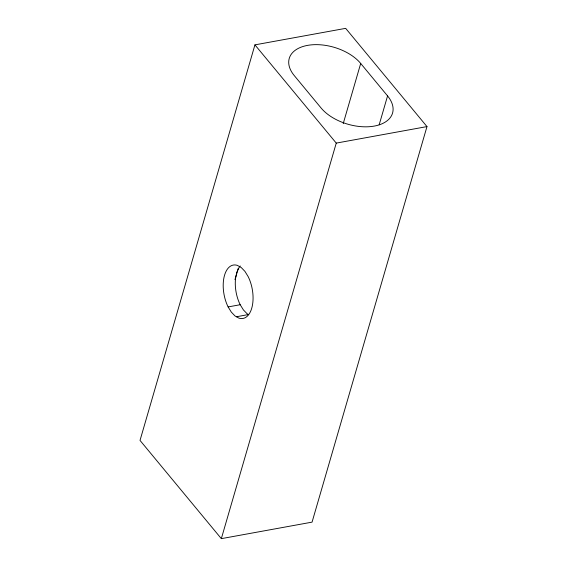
<?xml version="1.0" encoding="UTF-8"?>
<svg xmlns="http://www.w3.org/2000/svg" width="567" height="567" viewBox="0 0 567 567"><rect width="100%" height="100%" fill="white"/><g stroke="black" fill="none" stroke-linecap="round" stroke-linejoin="round"><path stroke-width="0.85" d="M254.937 44.864L140.021 440.41L221.336 538.65L312.063 522.136L426.979 126.59L345.664 28.35L254.937 44.864L336.252 143.104L221.336 538.65M234.951 279.659L238.239 268.34M343.226 123.606L360.704 63.461A39.803 23.169 16.2 0 0 307.505 45.388A39.803 23.169 16.2 0 0 294.245 75.56L321.106 108.014A39.803 23.169 16.2 0 0 374.305 126.08A39.803 23.169 16.2 0 0 387.566 95.915L360.704 63.461M379.174 124.79L387.566 95.915M336.252 143.104L426.979 126.59M228.125 306.924L231.336 312.133L235.007 315.954L238.898 318.13A27.138 14.359 79.7 0 0 252.209 306.393A27.138 14.359 79.7 0 0 248.148 276.59L244.937 271.38L241.258 267.56L237.375 265.391A27.138 14.359 79.7 0 0 224.057 277.128A27.138 14.359 79.7 0 0 228.125 306.924L240.202 304.727L243.42 309.936L247.092 313.757L248.516 314.55L236.432 316.755M240.202 304.727A27.138 14.359 79.7 0 1 235.61 277.986L236.914 272.117L239.125 267.44A27.138 14.359 79.7 0 1 240.231 265.973"/></g></svg>
